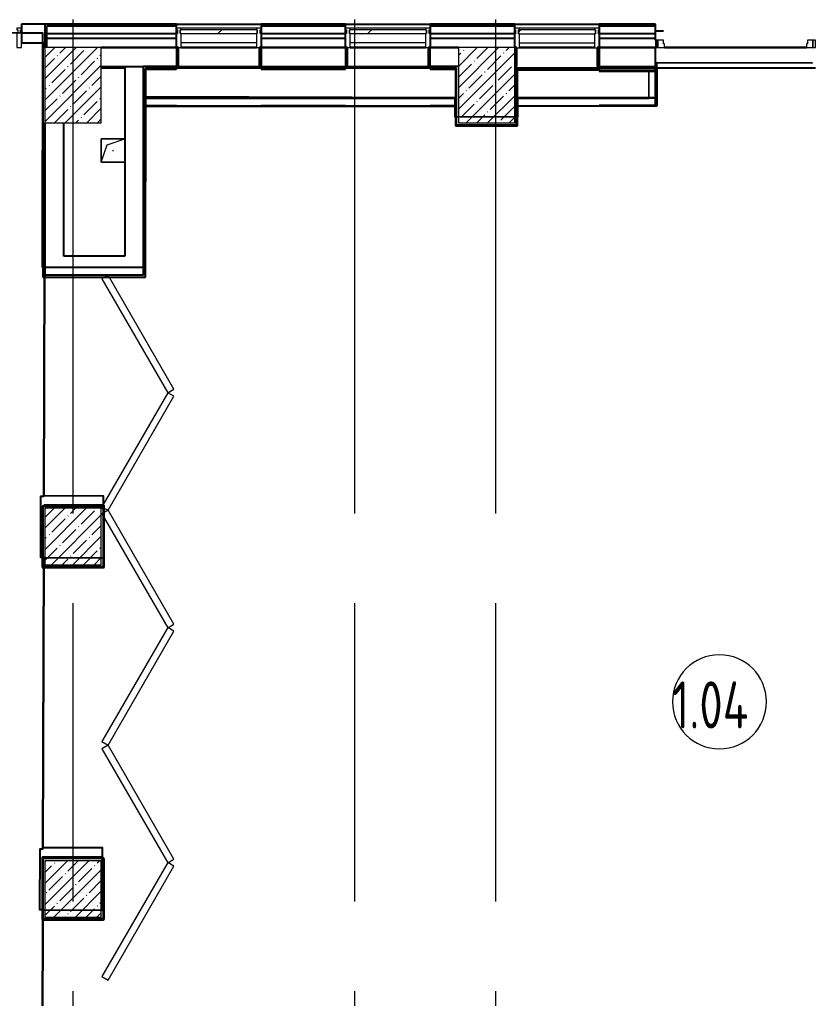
# Model space of a CAD drawing. Header units: millimetres. Extents: x -625 to 415037, y -3642 to 102118.
# Drawn here: x 13505 to 21912, y 16851 to 27262 of the extents above; entities that cross this region are included whole.
import ezdxf

# ---------------------------------------------------------------- set-up
doc = ezdxf.new("R2010")
doc.units = ezdxf.units.MM
doc.linetypes.add('Осевая', pattern=[6350, 1270, -952.5, 3175, -952.5])
for name, color, linetype, lineweight in [('A-AREA-IDEN', 7, 'Continuous', 9), ('A-DOOR-FRAM-2', 7, 'Continuous', 5), ('A-GENM', 7, 'Continuous', 9), ('A-GLAZ-CURT-1', 7, 'Continuous', 5), ('A-GLAZ-CURT-2', 7, 'Continuous', 20), ('A-GLAZ-CWMG', 7, 'Continuous', 9), ('A-GLAZ-CWMG-1', 7, 'Continuous', 20), ('A-WALL', 7, 'Continuous', 5), ('S-COLS-1', 7, 'Continuous', 5), ('Оси', 7, 'Continuous', 9), ('Оси-2', 7, 'Осевая', 9)]:
    doc.layers.add(name, color=color, linetype=linetype, lineweight=lineweight)
doc.layers.add('A-DOOR-FRAM-1', color=7, linetype='Continuous', lineweight=5, true_color=0xc0c0c0)
doc.styles.add('СПДС', font='ГОСТ тип А.ttf', dxfattribs={"width": 0.9})

# ---------------------------------------------------------------- blocks, each defined once
blk = doc.blocks.new('BSC_Колонна _Прямоугольная - 600х800-24078684-Объем проектирования 1 этажа')
at = {"layer": 'S-COLS-1'}
h = blk.add_hatch(dxfattribs=at)
h.set_pattern_fill('FP_21', color=256, style=0, pattern_type=2)
h.set_pattern_definition([(45, (-14010, -26700), (-114.04925, 114.04925), []), (45, (-13895.95, -26700), (-114.04925, 114.04925), [201.613, -40.323, 6.706, -33.617])])
h.paths.add_polyline_path([(-272, -400), (300, -400), (300, 400), (-300, 400), (-300, -400)])
for p, q in [((300, 400), (-300, 400)), ((-300, 400), (-300, -400)), ((300, -400), (300, 400)), ((-300, -400), (300, -400))]:
    blk.add_line(p, q, dxfattribs=at)
blk = doc.blocks.new('BSC_Колонна _Прямоугольная - 600х600-23295697-Объем проектирования 1 этажа')
at = {"layer": 'S-COLS-1'}
h = blk.add_hatch(dxfattribs=at)
h.set_pattern_fill('FP_26', color=256, style=0, pattern_type=2)
h.set_pattern_definition([(45, (-14010, -18150), (-114.0493, 114.0493), []), (45, (-13895.95, -18150), (-114.0493, 114.0493), [201.612, -40.322, 6.706, -33.617])])
h.paths.add_polyline_path([(300, -300), (300, 300), (-300, 300), (-300, -300), (109, -300)])
for p, q in [((300, 300), (-300, 300)), ((-300, 300), (-300, -300)), ((300, -300), (300, 300)), ((-300, -300), (300, -300))]:
    blk.add_line(p, q, dxfattribs=at)
blk = doc.blocks.new('BSC_Колонна _Прямоугольная - 600х600-V17-Объем проектирования 1 этажа')
at = {"layer": 'S-COLS-1'}
h = blk.add_hatch(dxfattribs=at)
h.set_pattern_fill('FP_27', color=256, style=0, pattern_type=2)
h.set_pattern_definition([(45, (-14010, -21900), (-114.0493, 114.0493), []), (45, (-13895.95, -21900), (-114.0493, 114.0493), [201.613, -40.323, 6.706, -33.617])])
h.paths.add_polyline_path([(206, -300), (300, -300), (300, 300), (-300, 300), (-300, -300), (109, -300)])
for p, q in [((300, 300), (-300, 300)), ((-300, 300), (-300, -300)), ((300, -300), (300, 300)), ((-300, -300), (300, -300))]:
    blk.add_line(p, q, dxfattribs=at)
blk = doc.blocks.new('Системная панель - Стекло - 40мм-22856102-Объем проектирования 1 этажа')
at = {"layer": 'A-GLAZ-CURT-1'}
h = blk.add_hatch(dxfattribs=at)
h.set_pattern_fill('FP_51', color=256, style=0, pattern_type=2)
h.set_pattern_definition([(45, (-17560.26, -27090), (-565.685, 565.685), [400, -1200]), (45, (-17960.26, -27290), (-565.685, 565.685), [1200, -400]), (45, (-17160.26, -27490), (-565.685, 565.685), [400, -1200])])
h.paths.add_polyline_path([(-147, -40), (410, -40), (410, 0), (-410, 0), (-410, -40), (-400, -40)])
at = {"layer": 'A-GLAZ-CURT-2'}
for p, q in [((410, 0), (-410, 0)), ((-410, 0), (-410, -40)), ((410, -40), (410, 0)), ((-410, -40), (410, -40))]:
    blk.add_line(p, q, dxfattribs=at)
blk = doc.blocks.new('Прямоугольный импост - Импост структурный с накладкой - 160мм Темный-33186088-Объем проектирования 1 этажа')
at = {"layer": 'A-GLAZ-CWMG'}
for p, q in [((17760, 27307), (16960, 27307)), ((17760, 27150), (16960, 27150))]:
    blk.add_line(p, q, dxfattribs=at)
blk = doc.blocks.new('Прямоугольный импост - Импост структурный с накладкой - 190мм-22856094-Объем проектирования 1 этажа')
at = {"layer": 'A-GLAZ-CWMG-1'}
for p, q in [((-50, 40), (-50, 190)), ((-50, 190), (0, 190)), ((0, 190), (0, 40)), ((-40, 40), (-50, 40)), ((-50, -17), (-50, 0)), ((-50, 0), (-40, 0)), ((-40, 0), (-40, 40)), ((-10, 40), (-10, 0)), ((0, 40), (-10, 40)), ((-10, 0), (0, 0)), ((0, 0), (0, -17)), ((0, -17), (-50, -17))]:
    blk.add_line(p, q, dxfattribs=at)
blk = doc.blocks.new('Системная панель - Стекло - 40мм-V27-Объем проектирования 1 этажа')
at = {"layer": 'A-GLAZ-CURT-1'}
h = blk.add_hatch(dxfattribs=at)
h.set_pattern_fill('FP_52', color=256, style=0, pattern_type=2)
h.set_pattern_definition([(45, (-19360.26, -27088.3), (-565.685, 565.685), [400, -1200]), (45, (-19760.26, -27288.3), (-565.685, 565.685), [1200, -400]), (45, (-18960.26, -27488.3), (-565.685, 565.685), [400, -1200])])
h.paths.add_polyline_path([(116, -40), (410, -38), (410, 0), (-410, 0), (-410, -40), (-15, -40)])
at = {"layer": 'A-GLAZ-CURT-2'}
for p, q in [((410, 0), (-410, 0)), ((-410, 0), (-410, -40)), ((410, -40), (410, 0)), ((-410, -40), (410, -40))]:
    blk.add_line(p, q, dxfattribs=at)
blk = doc.blocks.new('Прямоугольный импост - Импост структурный с накладкой - 190мм-V28-Объем проектирования 1 этажа')
at = {"layer": 'A-GLAZ-CWMG-1'}
for p, q in [((-50, 40), (-50, 190)), ((-50, 190), (0, 190)), ((0, 190), (0, 40)), ((-40, 40), (-50, 40)), ((-50, -17), (-50, 0)), ((-50, 0), (-40, 0)), ((-40, 0), (-40, 40)), ((-10, 40), (-10, 0)), ((0, 40), (-10, 40)), ((-10, 0), (0, 0)), ((0, 0), (0, -17)), ((0, -17), (-50, -17))]:
    blk.add_line(p, q, dxfattribs=at)
blk = doc.blocks.new('Прямоугольный импост - Импост структурный с накладкой - 190мм-20153711-Объем проектирования 1 этажа')
at = {"layer": 'A-GLAZ-CWMG-1'}
for p, q in [((-50, 40), (-50, 190)), ((-50, 190), (0, 190)), ((0, 190), (0, 40)), ((-40, 40), (-50, 40)), ((-50, -17), (-50, 0)), ((-50, 0), (-40, 0)), ((-40, 0), (-40, 40)), ((-10, 40), (-10, 0)), ((0, 40), (-10, 40)), ((-10, 0), (0, 0)), ((0, 0), (0, -17)), ((0, -17), (-50, -17))]:
    blk.add_line(p, q, dxfattribs=at)
blk = doc.blocks.new('DOR__перегородка__Прямоугольная - ТП-2_ Вн_ДПГ_9480х4200h_2-23998078-Объем проектирования 1 этажа')
at = {"layer": 'A-DOOR-FRAM-1'}
for p, q in [((2019, -7), (1982, -72)), ((1982, -72), (3194, -772)), ((3231, -707), (2019, -7)), ((4443, -7), (3230, -707)), ((3268, -772), (4480, -72)), ((4480, -72), (4443, -7)), ((4518, -7), (4481, -72)), ((4481, -72), (5693, -772)), ((5731, -707), (4518, -7)), ((6942, -7), (5730, -707)), ((5767, -772), (6980, -72)), ((6980, -72), (6942, -7)), ((7017, -7), (6979, -72)), ((6979, -72), (8192, -772)), ((8229, -707), (7017, -7)), ((9441, -7), (8229, -707)), ((8267, -772), (9479, -72)), ((9479, -72), (9441, -7)), ((3194, -772), (3231, -707)), ((3230, -707), (3268, -772)), ((5693, -772), (5731, -707)), ((5730, -707), (5767, -772)), ((8192, -772), (8229, -707)), ((8229, -707), (8267, -772))]:
    blk.add_line(p, q, dxfattribs=at)
blk = doc.blocks.new('Прямоугольный импост - Импост структурный с накладкой - 190мм-22856098-Объем проектирования 1 этажа')
at = {"layer": 'A-GLAZ-CWMG-1'}
for p, q in [((0, 190), (-50, 190)), ((-50, 190), (-50, 40)), ((0, 40), (0, 190)), ((-50, 40), (-40, 40)), ((-40, 0), (-50, 0)), ((-50, 0), (-50, -17)), ((-40, 40), (-40, 0)), ((-10, 0), (-10, 40)), ((-10, 40), (0, 40)), ((0, 0), (-10, 0)), ((0, -17), (0, 0)), ((-50, -17), (0, -17))]:
    blk.add_line(p, q, dxfattribs=at)
blk = doc.blocks.new('Прямоугольный импост - Импост структурный с накладкой - 190мм-V63-Объем проектирования 1 этажа')
at = {"layer": 'A-GLAZ-CWMG-1'}
for p, q in [((0, 190), (-50, 190)), ((-50, 190), (-50, 40)), ((0, 40), (0, 188)), ((-50, 40), (-40, 40)), ((-40, 0), (-50, 0)), ((-50, 0), (-50, -17)), ((-40, 40), (-40, 0)), ((-10, 0), (-10, 40)), ((-10, 40), (0, 40)), ((0, 0), (-10, 0)), ((0, -17), (0, 0)), ((-50, -17), (0, -17))]:
    blk.add_line(p, q, dxfattribs=at)
blk = doc.blocks.new('BSC_Колонна _Прямоугольная - 600х800-V168-Объем проектирования 1 этажа')
at = {"layer": 'S-COLS-1'}
h = blk.add_hatch(dxfattribs=at)
h.set_pattern_fill('FP_161', color=256, style=0, pattern_type=2)
h.set_pattern_definition([(45, (-18410.26, -26700), (-114.04925, 114.04925), []), (45, (-18296.2, -26700), (-114.04925, 114.04925), [201.613, -40.323, 6.706, -33.617])])
h.paths.add_polyline_path([(-300, -400), (300, -400), (300, 400), (-300, 400), (-300, -369)])
for p, q in [((300, 400), (-300, 400)), ((-300, 400), (-300, -400)), ((300, -400), (300, 400)), ((-300, -400), (300, -400))]:
    blk.add_line(p, q, dxfattribs=at)
blk = doc.blocks.new('110_Дверь_СКБ_2Ст_Наружная - ДН-1_л_ Двухстворчатая 1450 х3300 _h_ в свету с верхним остеклением-23567691-Объем проектирования 1 этажа')
at = {"layer": 'A-DOOR-FRAM-2'}
h = blk.add_hatch(dxfattribs=at)
h.set_pattern_fill('FP_183', color=256, style=0, pattern_type=2)
h.set_pattern_definition([(45, (-621.384, 189.685), (-14.1421, 14.1421), []), (135, (-621.384, 189.685), (-14.1421, -14.1421), [])])
h.paths.add_polyline_path([(-830.5, -125), (-805.5, -124), (-805.5, -45), (-830.5, -45), (-830.5, -85)])
at = {"layer": 'A-DOOR-FRAM-1'}
for p, q in [((-805.5, -45), (-830.5, -45)), ((-830.5, -45), (-830.5, -125)), ((-745.5, -45), (-805.5, -45)), ((-805.5, -45), (-805.5, -125)), ((-805.5, -125), (-805.5, -45)), ((-745.5, -85), (-745.5, -45)), ((-735.5, -85), (-745.5, -85)), ((-735.5, -125), (-735.5, -85)), ((784.5, -85), (774.5, -85)), ((774.5, -85), (774.5, -125)), ((784.5, -45), (784.5, -85)), ((844.5, -45), (784.5, -45)), ((844.5, -125), (844.5, -45)), ((869.5, -45), (844.5, -45)), ((844.5, -45), (844.5, -125)), ((869.5, -125), (869.5, -45)), ((-830.5, -125), (-805.5, -125)), ((-805.5, -125), (-735.5, -125)), ((774.5, -125), (844.5, -125)), ((844.5, -125), (869.5, -125))]:
    blk.add_line(p, q, dxfattribs=at)
blk = doc.blocks.new('Системная панель - Стекло - 40мм-V196-Объем проектирования 1 этажа')
at = {"layer": 'A-GLAZ-CURT-1'}
h = blk.add_hatch(dxfattribs=at)
h.set_pattern_fill('FP_185', color=256, style=0, pattern_type=2)
h.set_pattern_definition([(45, (-15760.26, -27090), (-565.685, 565.685), [400, -1200]), (45, (-16160.26, -27290), (-565.685, 565.685), [1200, -400]), (45, (-15360.26, -27490), (-565.685, 565.685), [400, -1200])])
h.paths.add_polyline_path([(-400, -40), (410, -40), (410, 0), (-410, 0), (-410, -40)])
at = {"layer": 'A-GLAZ-CURT-2'}
for p, q in [((410, 0), (-410, 0)), ((-410, 0), (-410, -40)), ((410, -40), (410, 0)), ((-410, -40), (410, -40))]:
    blk.add_line(p, q, dxfattribs=at)
blk = doc.blocks.new('GM_Отверстие прямоугольное _в плите_ - Отверстие-V210-Объем проектирования 1 этажа')
at = {"layer": 'A-GENM'}
for p, q in [((-125, -125), (-125, 125)), ((-125, 125), (125, 125)), ((125, 125), (-125, 125)), ((-125, 125), (-125, -125)), ((-62.5, 62.5), (125, 125)), ((-125, -125), (-62.5, 62.5)), ((125, -125), (-125, -125)), ((-125, -125), (125, -125))]:
    blk.add_line(p, q, dxfattribs=at)
for start, end in [(360, 180), (180, 360)]:
    blk.add_arc((0, 0), 2.5, start, end, dxfattribs=at)
blk = doc.blocks.new('Зашивка приборов отопления12 - Зашивка приборов отопления-33278990-Объем проектирования 1 этажа')
at = {"layer": 'A-WALL'}
for p, q in [((35540, 23400), (34640, 23400)), ((37340, 23400), (36440, 23400)), ((34310, 23079), (37609, 23079)), ((37609, 23079), (34310, 23079)), ((34310, 23004), (37609, 23004))]:
    blk.add_line(p, q, dxfattribs=at)
blk = doc.blocks.new('Зашивка приборов отопления13 - Зашивка приборов отопления-33279120-Объем проектирования 1 этажа')
at = {"layer": 'A-WALL'}
for p, q in [((19610, 26880), (18710, 26880)), ((20136, 26849), (20136, 26560)), ((20136, 26560), (20136, 26849)), ((18741, 26560), (20136, 26560)), ((20210, 26560), (20136, 26560)), ((18741, 26485), (19610, 26485))]:
    blk.add_line(p, q, dxfattribs=at)
blk = doc.blocks.new('Марка_Помещения - Номер-25198446-Объем проектирования 1 этажа')
at = {"layer": 'A-AREA-IDEN'}
for start, end in [(360, 180), (180, 360)]:
    blk.add_arc((0, 0), 2.5, start, end, dxfattribs=at)

msp = doc.modelspace()

# ---------------------------------------------------------------- linework, layer by layer
for p, q in [((13775, 27214), (13525, 27214)), ((13525, 27214), (13525, 27014)), ((15175, 27214), (13775, 27214)), ((13775, 27214), (13775, 26964)), ((13795, 26964), (13795, 27194)), ((13795, 27194), (15175, 27194)), ((15175, 27194), (15175, 27214)), ((15175, 27214), (16075, 27214)), ((15175, 26964), (15175, 27194)), ((16975, 27214), (16075, 27214)), ((16075, 27214), (16075, 27194)), ((16075, 27194), (16075, 26964)), ((16075, 27194), (16975, 27194)), ((16975, 27194), (16975, 27214)), ((16975, 27214), (17875, 27214)), ((16975, 26964), (16975, 27194)), ((18775, 27214), (17875, 27214)), ((17875, 27214), (17875, 27194)), ((17875, 27194), (17875, 26964)), ((17875, 27194), (18775, 27194)), ((18775, 27194), (18775, 27214)), ((18775, 27214), (19675, 27214)), ((18775, 26964), (18775, 27194)), ((20275, 27214), (19675, 27214)), ((19675, 27214), (19675, 27194)), ((19675, 27194), (19675, 26964)), ((19675, 27194), (20275, 27194)), ((20275, 27194), (20275, 27214)), ((20275, 27044), (20275, 27194)), ((13795, 27114), (15175, 27114)), ((16075, 27114), (16975, 27114)), ((17875, 27114), (18775, 27114)), ((19675, 27114), (20275, 27114)), ((20275, 27144), (20360, 27144)), ((13525, 27014), (13775, 27014)), ((13754, 27014), (13754, 24523)), ((13755, 26763), (13755, 27014)), ((13795, 27064), (15175, 27064)), ((16075, 27064), (16975, 27064)), ((17875, 27064), (18775, 27064)), ((19675, 27064), (20275, 27064)), ((13775, 26964), (13755, 26964)), ((14375, 26964), (15175, 26964)), ((15195, 26964), (14375, 26964)), ((15175, 26964), (15175, 26744)), ((15195, 26764), (15195, 26964)), ((15196, 26964), (15195, 26964)), ((15196, 26764), (15196, 26964)), ((15225, 26964), (16025, 26964)), ((16025, 26964), (15225, 26964)), ((16054, 26964), (16054, 26764)), ((16055, 26964), (16054, 26964)), ((16995, 26964), (16055, 26964)), ((16055, 26964), (16055, 26764)), ((16075, 26964), (16975, 26964)), ((16075, 26964), (16075, 26764)), ((16975, 26964), (16975, 26744)), ((16995, 26764), (16995, 26964)), ((16996, 26964), (16995, 26964)), ((16996, 26764), (16996, 26964)), ((17025, 26964), (17825, 26964)), ((17825, 26964), (17025, 26964)), ((17854, 26964), (17854, 26764)), ((17855, 26964), (17854, 26964)), ((18175, 26964), (17855, 26964)), ((17855, 26964), (17855, 26764)), ((17875, 26964), (18175, 26964)), ((17875, 26744), (17875, 26964)), ((18795, 26964), (18775, 26964)), ((18795, 26764), (18795, 26964)), ((18796, 26964), (18795, 26964)), ((18796, 26764), (18796, 26964)), ((18825, 26964), (19625, 26964)), ((19625, 26964), (18825, 26964)), ((19654, 26964), (19654, 26764)), ((19655, 26964), (19654, 26964)), ((20275, 26964), (19655, 26964)), ((19655, 26964), (19655, 26764)), ((19675, 26964), (20275, 26964)), ((19675, 26964), (19675, 26764)), ((20275, 26764), (20275, 26964)), ((20370, 26964), (21880, 26964)), ((21880, 26964), (20370, 26964)), ((14375, 26764), (14825, 26764)), ((14625, 26764), (14625, 24744)), ((14825, 24544), (14825, 26764)), ((15195, 26764), (14825, 26764)), ((15195, 26764), (15196, 26764)), ((15196, 26764), (16054, 26764)), ((16054, 26764), (16055, 26764)), ((16055, 26764), (16995, 26764)), ((16100, 26764), (16100, 26744)), ((16995, 26764), (16996, 26764)), ((16996, 26764), (17854, 26764)), ((17854, 26764), (17855, 26764)), ((18175, 26764), (17855, 26764)), ((18775, 26764), (18795, 26764)), ((18795, 26764), (18796, 26764)), ((19654, 26764), (19655, 26764)), ((19655, 26764), (20275, 26764)), ((20275, 26764), (20275, 26744)), ((14625, 26744), (14375, 26744)), ((14845, 26744), (15175, 26744)), ((14845, 26744), (14845, 26348)), ((14846, 26733), (14845, 26733)), ((14846, 26733), (15175, 26733)), ((14846, 24523), (14846, 26733)), ((16075, 26744), (15175, 26744)), ((16075, 26744), (15175, 26744)), ((15175, 26733), (15175, 26744)), ((16100, 26744), (16075, 26744)), ((16075, 26744), (16075, 26733)), ((16075, 26733), (16975, 26733)), ((16100, 26744), (16975, 26744)), ((17875, 26744), (16975, 26744)), ((17875, 26744), (16975, 26744)), ((16975, 26733), (16975, 26744)), ((17875, 26744), (17875, 26733)), ((18155, 26744), (17875, 26744)), ((17875, 26733), (18144, 26733)), ((18155, 26744), (18144, 26744)), ((18144, 26733), (18144, 26133)), ((18155, 26744), (18155, 26744)), ((18155, 26144), (18155, 26744)), ((19675, 26744), (18775, 26744)), ((18795, 26724), (18775, 26724)), ((18795, 26144), (18795, 26724)), ((18806, 26724), (18795, 26724)), ((19675, 26724), (18806, 26724)), ((18806, 26133), (18806, 26724)), ((20275, 26744), (19675, 26744)), ((19675, 26744), (19675, 26724)), ((19675, 26724), (20275, 26724)), ((19675, 26724), (19675, 26713)), ((19675, 26713), (20275, 26713)), ((21975, 26744), (20275, 26744)), ((20275, 26724), (20275, 26744)), ((20275, 26713), (20275, 26724)), ((20275, 26351), (20275, 26713)), ((20286, 26744), (20286, 26340)), ((14846, 26349), (15175, 26349)), ((15175, 26349), (15175, 26338)), ((16075, 26349), (16975, 26349)), ((16075, 26338), (16075, 26349)), ((16975, 26349), (16975, 26338)), ((17875, 26349), (18144, 26349)), ((17875, 26349), (17875, 26338)), ((19675, 26351), (20275, 26351)), ((19675, 26351), (19675, 26340)), ((18144, 26338), (14846, 26338)), ((20286, 26340), (18806, 26340)), ((13775, 26164), (13775, 24544)), ((13775, 25296), (13775, 26164)), ((13975, 24744), (13975, 26164)), ((18144, 26133), (18806, 26133)), ((18155, 26144), (18795, 26144)), ((14625, 24744), (13975, 24744)), ((13754, 24523), (14846, 24523)), ((14825, 24544), (13775, 24544)), ((14457, 24524), (14414, 24524)), ((13744, 22088), (13744, 21433)), ((13755, 22088), (13744, 22088)), ((13755, 21444), (13755, 22088)), ((14406, 22096), (13765, 22096)), ((13765, 22096), (13765, 22085)), ((13765, 22085), (14395, 22085)), ((14395, 22084), (14383, 22084)), ((14395, 22085), (14395, 21444)), ((14406, 21433), (14406, 22096)), ((14395, 22064), (14375, 22064)), ((13744, 21433), (14406, 21433)), ((13755, 21444), (14395, 21444)), ((14394, 18354), (13744, 18354)), ((13744, 18354), (13744, 18343)), ((13744, 18343), (14394, 18343)), ((13744, 18338), (13744, 17689)), ((13755, 18338), (13744, 18338)), ((13755, 17696), (13755, 18338)), ((14394, 18343), (14394, 18354)), ((14395, 18338), (14395, 17689)), ((14406, 18338), (14395, 18338)), ((14406, 17689), (14406, 18338)), ((13744, 17689), (13755, 17689)), ((13755, 17696), (13755, 17694)), ((14399, 17696), (13755, 17696)), ((13755, 17694), (14395, 17694)), ((13755, 17689), (13755, 17685)), ((13755, 17685), (14399, 17685)), ((14395, 17689), (14406, 17689)), ((14399, 17685), (14399, 17696))]:
    msp.add_line(p, q)
at = {"flags": 128}
for points in [[(7680, 7902), (20090, 7873), (20097, 10821), (13705, 10836), (13716, 15193), (13747, 15193), (13753, 17793), (13722, 17793), (13723, 18442), (13754, 18442), (13754, 18452), (13762, 21542), (13731, 21542), (13732, 22192), (13763, 22192), (13763, 22194), (13769, 24627), (13748, 24627), (13754, 27117), (13525, 27118), (9796, 27127)], [(21943, 26797), (20285, 26801), (20284, 26428), (18804, 26432), (18804, 26224), (18142, 26226), (18142, 26431), (14844, 26439), (14840, 24624), (13769, 24626), (13763, 22199), (14394, 22198), (14393, 21535), (13762, 21536), (13754, 18457), (14385, 18456), (14384, 17787), (13753, 17788), (13747, 15198), (20268, 15183), (20260, 12073), (22598, 12067)]]:
    msp.add_lwpolyline(points, dxfattribs=at)
at = {"layer": 'Оси'}
for p, q in [((14075, 22262), (14075, 27262)), ((17075, 22262), (17075, 27262)), ((18575, 22262), (18575, 27262))]:
    msp.add_line(p, q, dxfattribs=at)
at = {"layer": 'Оси-2'}
for p, q in [((14075, 2958), (14075, 22262)), ((17075, 2958), (17075, 22262)), ((18575, 2958), (18575, 22262))]:
    msp.add_line(p, q, dxfattribs=at)

# ---------------------------------------------------------------- block references
at = {"extrusion": (0, 0, -1), "rotation": 180}
for name, p in [('Прямоугольный импост - Импост структурный с накладкой - 190мм-20153711-Объем проектирования 1 этажа', (-13525, 27154)), ('Прямоугольный импост - Импост структурный с накладкой - 190мм-22856094-Объем проектирования 1 этажа', (-16075, 27154)), ('Прямоугольный импост - Импост структурный с накладкой - 190мм-22856094-Объем проектирования 1 этажа', (-17875, 27154)), ('Прямоугольный импост - Импост структурный с накладкой - 190мм-V28-Объем проектирования 1 этажа', (-19675, 27152))]:
    msp.add_blockref(name, p, dxfattribs=at)
for name, p, rotation in [('Прямоугольный импост - Импост структурный с накладкой - 190мм-22856098-Объем проектирования 1 этажа', (15175, 27154), 180), ('Прямоугольный импост - Импост структурный с накладкой - 190мм-22856098-Объем проектирования 1 этажа', (16975, 27154), 180), ('Прямоугольный импост - Импост структурный с накладкой - 190мм-V63-Объем проектирования 1 этажа', (18775, 27152), 180), ('DOR__перегородка__Прямоугольная - ТП-2_ Вн_ДПГ_9480х4200h_2-23998078-Объем проектирования 1 этажа', (14375, 15064), 90.00000000000044)]:
    msp.add_blockref(name, p, dxfattribs=dict(rotation=rotation))
for name, p in [('Системная панель - Стекло - 40мм-V196-Объем проектирования 1 этажа', (15625, 27154)), ('Прямоугольный импост - Импост структурный с накладкой - 160мм Темный-33186088-Объем проектирования 1 этажа', (-1735, -136)), ('Системная панель - Стекло - 40мм-22856102-Объем проектирования 1 этажа', (17425, 27154)), ('Прямоугольный импост - Импост структурный с накладкой - 160мм Темный-33186088-Объем проектирования 1 этажа', (65, -136)), ('Системная панель - Стекло - 40мм-V27-Объем проектирования 1 этажа', (19225, 27152)), ('Прямоугольный импост - Импост структурный с накладкой - 160мм Темный-33186088-Объем проектирования 1 этажа', (1865, -138)), ('110_Дверь_СКБ_2Ст_Наружная - ДН-1_л_ Двухстворчатая 1450 х3300 _h_ в свету с верхним остеклением-23567691-Объем проектирования 1 этажа', (21105, 27089)), ('BSC_Колонна _Прямоугольная - 600х800-24078684-Объем проектирования 1 этажа', (14075, 26564)), ('BSC_Колонна _Прямоугольная - 600х800-V168-Объем проектирования 1 этажа', (18475, 26564)), ('Зашивка приборов отопления12 - Зашивка приборов отопления-33278990-Объем проектирования 1 этажа', (-19465, 3344)), ('Зашивка приборов отопления13 - Зашивка приборов отопления-33279120-Объем проектирования 1 этажа', (65, -136)), ('GM_Отверстие прямоугольное _в плите_ - Отверстие-V210-Объем проектирования 1 этажа', (14500, 25869)), ('BSC_Колонна _Прямоугольная - 600х600-V17-Объем проектирования 1 этажа', (14075, 21764)), ('BSC_Колонна _Прямоугольная - 600х600-23295697-Объем проектирования 1 этажа', (14075, 18014))]:
    msp.add_blockref(name, p)
at = {"layer": 'A-AREA-IDEN', "xscale": 199.9999999999999, "yscale": 199.9999999999999, "zscale": 199.9999999999999}
msp.add_blockref('Марка_Помещения - Номер-25198446-Объем проектирования 1 этажа', (20954, 20006), dxfattribs=at)

# ---------------------------------------------------------------- texts
at = {"layer": 'A-AREA-IDEN', "insert": (20452, 20223), "char_height": 500, "width": 1255.44, "attachment_point": 1, "style": 'СПДС'}
msp.add_mtext('1.04', dxfattribs=at)

doc.saveas('drawing.dxf')
